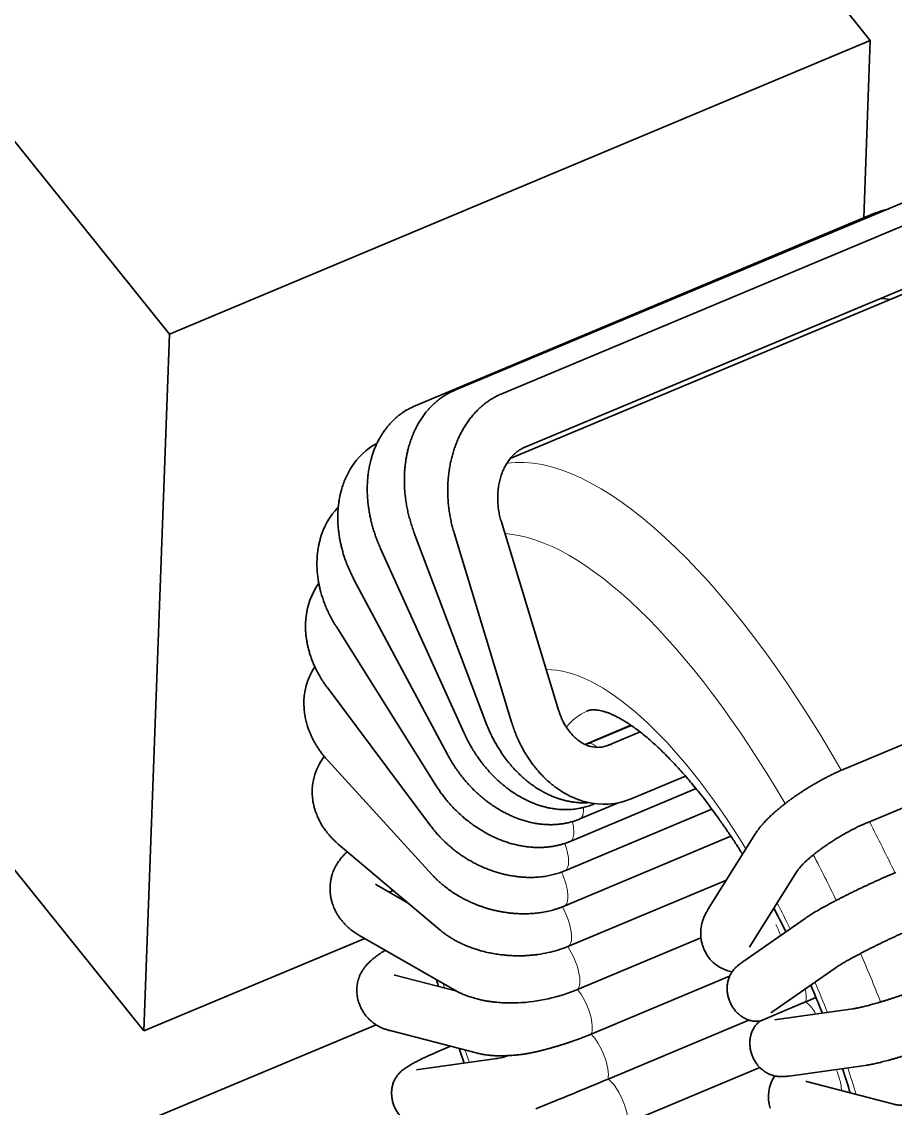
# Model space of a CAD drawing. Extents: x 23 to 417, y 3 to 294.
# Drawn here: x 358.47 to 361.466, y 131.931 to 135.656 of the extents above; entities that cross this region are included whole.
import ezdxf

# ---------------------------------------------------------------- set-up
doc = ezdxf.new("R2010")
doc.units = 0
doc.layers.get('0').update_dxf_attribs({"lineweight": 13})

# ---------------------------------------------------------------- blocks, each defined once
blk = doc.blocks.new('BLOCK4697')
at = {"color": 7, "lineweight": 35, "ltscale": 0.167404}
for p, q in [((1.797, 6.277), (5.994, 1.06)), ((-10.225, 1.246), (-6.028, -3.972)), ((-10.663, -10.7), (-6.466, -15.917))]:
    blk.add_line(p, q, dxfattribs=at)
at = {"color": 7, "lineweight": 35, "ltscale": 0.325814}
blk.add_line((5.994, 1.06), (-6.028, -3.972), dxfattribs=at)
at = {"color": 7, "lineweight": 35, "ltscale": 0.076075}
blk.add_line((5.994, 1.06), (5.883, -1.981), dxfattribs=at)
at = {"color": 7, "lineweight": 35, "ltscale": 0.214107}
for p, q in [((-1.134, -4.936), (6.767, -1.63)), ((-0.328, -4.995), (7.572, -1.689)), ((-1.816, -5.203), (6.085, -1.897)), ((0.058, -5.918), (7.958, -2.612)), ((13.454, -8.119), (5.554, -11.425)), ((13.841, -9.041), (5.94, -12.348))]:
    blk.add_line(p, q, dxfattribs=at)
at = {"color": 7, "lineweight": 35, "ltscale": 0.184161}
blk.add_line((-0.185, -6.108), (6.61, -3.264), dxfattribs=at)
at = {"color": 7, "lineweight": 35, "ltscale": 0.298843}
blk.add_line((-6.028, -3.972), (-6.466, -15.917), dxfattribs=at)
at = {"color": 7, "lineweight": 35, "ltscale": 0.08475}
for p, q in [((0.647, -10.418), (-0.34, -7.175)), ((-0.159, -10.624), (-1.146, -7.381))]:
    blk.add_line(p, q, dxfattribs=at)
at = {"color": 7, "lineweight": 35, "ltscale": 0.087151}
blk.add_line((-0.602, -10.628), (-1.834, -7.367), dxfattribs=at)
at = {"color": 7, "lineweight": 35, "ltscale": 0.087266}
blk.add_line((-0.972, -10.814), (-2.412, -7.634), dxfattribs=at)
at = {"color": 7, "lineweight": 35, "ltscale": 0.08509}
blk.add_line((-1.259, -11.18), (-2.863, -8.177), dxfattribs=at)
at = {"color": 7, "lineweight": 35, "ltscale": 0.080717}
blk.add_line((-1.452, -11.716), (-3.171, -8.982), dxfattribs=at)
at = {"color": 7, "lineweight": 35, "ltscale": 0.074348}
blk.add_line((-1.542, -12.409), (-3.324, -10.027), dxfattribs=at)
at = {"color": 7, "lineweight": 35, "ltscale": 0.021339}
blk.add_line((1.887, -10.678), (1.1, -11.007), dxfattribs=at)
at = {"color": 7, "lineweight": 35, "ltscale": 0.020044}
blk.add_line((1.894, -10.683), (1.154, -10.993), dxfattribs=at)
at = {"color": 7, "lineweight": 35, "ltscale": 0.014639}
blk.add_line((2.045, -10.792), (1.504, -11.018), dxfattribs=at)
at = {"color": 7, "lineweight": 13, "ltscale": 0.000441148}
blk.add_line((1.171, -10.988), (1.154, -10.993), dxfattribs=at)
at = {"color": 7, "lineweight": 35, "ltscale": 0.001282}
blk.add_line((1.154, -10.993), (1.106, -11.01), dxfattribs=at)
at = {"color": 7, "lineweight": 35, "ltscale": 0.066307}
blk.add_line((-1.523, -13.24), (-3.313, -11.283), dxfattribs=at)
at = {"color": 7, "lineweight": 35, "ltscale": 0.025315}
blk.add_line((2.825, -11.55), (1.89, -11.941), dxfattribs=at)
at = {"color": 7, "lineweight": 35, "ltscale": 0.058539}
blk.add_line((3.005, -11.765), (0.845, -12.669), dxfattribs=at)
at = {"color": 7, "lineweight": 35, "ltscale": 0.017546}
blk.add_line((1.657, -12.014), (1.01, -12.285), dxfattribs=at)
at = {"color": 7, "lineweight": 35, "ltscale": 0.000569657}
blk.add_line((1.265, -12.022), (1.244, -12.031), dxfattribs=at)
at = {"color": 7, "lineweight": 13, "ltscale": 0.000360414}
blk.add_line((1.244, -12.031), (1.256, -12.024), dxfattribs=at)
at = {"color": 7, "lineweight": 13, "ltscale": 0.00011177}
blk.add_line((1.256, -12.024), (1.26, -12.021), dxfattribs=at)
at = {"color": 7, "lineweight": 35, "ltscale": 0.068344}
blk.add_line((3.277, -12.117), (0.755, -13.172), dxfattribs=at)
at = {"color": 7, "lineweight": 35, "ltscale": 0.077526}
blk.add_line((3.603, -12.581), (0.743, -13.778), dxfattribs=at)
at = {"color": 7, "lineweight": 35, "ltscale": 0.037915}
for p, q in [((4.012, -12.552), (3.209, -13.839)), ((4.733, -13.185), (3.929, -14.472))]:
    blk.add_line(p, q, dxfattribs=at)
at = {"color": 7, "lineweight": 35, "ltscale": 0.057086}
blk.add_line((-1.388, -14.187), (-3.132, -12.714), dxfattribs=at)
at = {"color": 7, "lineweight": 35, "ltscale": 0.000524634}
blk.add_line((-2.494, -13.404), (-2.476, -13.415), dxfattribs=at)
at = {"color": 7, "lineweight": 35, "ltscale": 0.073633}
blk.add_line((3.525, -13.333), (0.808, -14.47), dxfattribs=at)
at = {"color": 7, "lineweight": 35, "ltscale": 0.015697}
blk.add_line((-1.932, -13.727), (-2.476, -13.415), dxfattribs=at)
at = {"color": 7, "lineweight": 35, "ltscale": 0.001807}
blk.add_line((-2.255, -13.542), (-2.191, -13.508), dxfattribs=at)
at = {"color": 7, "lineweight": 35, "ltscale": 0.032595}
for p, q in [((4.876, -13.988), (3.806, -14.734)), ((5.39, -14.84), (4.321, -15.585))]:
    blk.add_line(p, q, dxfattribs=at)
at = {"color": 7, "lineweight": 35, "ltscale": 0.102635}
blk.add_line((-2.679, -14.332), (-6.466, -15.917), dxfattribs=at)
at = {"color": 7, "lineweight": 35, "ltscale": 0.047446}
blk.add_line((-1.131, -15.221), (-2.777, -14.276), dxfattribs=at)
at = {"color": 7, "lineweight": 35, "ltscale": 0.057371}
blk.add_line((0.972, -15.208), (3.089, -14.322), dxfattribs=at)
at = {"color": 7, "lineweight": 35, "ltscale": 0.000307492}
blk.add_line((3.923, -14.482), (3.929, -14.472), dxfattribs=at)
at = {"color": 7, "lineweight": 35, "ltscale": 0.000308088}
for p, q in [((-2.173, -14.959), (-2.161, -14.962)), ((4.887, -16.784), (4.898, -16.787))]:
    blk.add_line(p, q, dxfattribs=at)
at = {"color": 7, "lineweight": 35, "ltscale": 0.027368}
blk.add_line((-1.101, -15.236), (-2.161, -14.962), dxfattribs=at)
at = {"color": 7, "lineweight": 35, "ltscale": 0.003048}
blk.add_line((-1.446, -15.04), (-1.411, -15.156), dxfattribs=at)
at = {"color": 7, "lineweight": 35, "ltscale": 0.064376}
blk.add_line((1.205, -15.973), (3.58, -14.979), dxfattribs=at)
at = {"color": 7, "lineweight": 35, "ltscale": 0.004773}
blk.add_line((4.886, -15.418), (5.062, -15.344), dxfattribs=at)
at = {"color": 7, "lineweight": 35, "ltscale": 0.001015}
blk.add_line((4.288, -15.61), (4.321, -15.585), dxfattribs=at)
at = {"color": 7, "lineweight": 35, "ltscale": 0.032901}
for p, q in [((5.694, -15.539), (4.391, -15.721)), ((-0.451, -16.397), (-1.754, -16.579)), ((5.908, -16.509), (4.604, -16.691))]:
    blk.add_line(p, q, dxfattribs=at)
at = {"color": 7, "lineweight": 35, "ltscale": 0.186034}
blk.add_line((-2.485, -15.811), (-9.35, -18.684), dxfattribs=at)
at = {"color": 7, "lineweight": 35, "ltscale": 0.065461}
blk.add_line((1.496, -16.742), (3.911, -15.732), dxfattribs=at)
at = {"color": 7, "lineweight": 35, "ltscale": 0.000852372}
for p, q in [((4.357, -15.725), (4.391, -15.721)), ((-1.788, -16.582), (-1.754, -16.579))]:
    blk.add_line(p, q, dxfattribs=at)
at = {"color": 7, "lineweight": 35, "ltscale": 0.038669}
for p, q in [((-0.745, -16.301), (-2.242, -15.913)), ((6.396, -17.174), (4.898, -16.787))]:
    blk.add_line(p, q, dxfattribs=at)
at = {"color": 7, "lineweight": 35, "ltscale": 0.004393}
blk.add_line((-1.368, -16.249), (-1.206, -16.181), dxfattribs=at)
at = {"color": 7, "lineweight": 35, "ltscale": 0.006648}
blk.add_line((-1.06, -16.219), (-0.97, -16.469), dxfattribs=at)
at = {"color": 7, "lineweight": 35, "ltscale": 0.061344}
blk.add_line((1.835, -17.492), (4.099, -16.545), dxfattribs=at)
at = {"color": 7, "lineweight": 35}
for centre, radius, start, end in [((6.55, -3.017), 1.213, 101.6055, 112.5819), ((6.155, -4.131), 0.771, 76.6537, 88.9158), ((-1.36, -6.292), 1.18, 112.7195, 124.8944), ((-1.877, -6.907), 1.218, 118.8903, 148.3998), ((-2.213, -7.822), 1.274, 136.3303, 164.4949), ((-2.449, -8.956), 1.243, 145.0197, 175.2755), ((-2.593, -10.295), 1.129, 146.6308, 182.8714), ((1.316, -10.575), 0.482, 255.2775, 293.0166), ((-2.604, -11.818), 0.976, 141.8946, 188.503), ((1.427, -10.821), 1.212, 254.9528, 292.4869), ((-10.48, -21.732), 16.801, 26.5707, 28.1142), ((0.065, -12.684), 1.933, 287.0811, 292.5855), ((-0.003, -12.44), 2.187, 277.8573, 286.9144), ((3.727, -14.28), 0.631, 207.2401, 260.639), ((-0.211, -12.308), 3.133, 272.8744, 292.2038), ((-11.512, -22.231), 17.948, 21.6391, 23.3003), ((-0.802, -14.208), 2.217, 279.122, 284.7403), ((-10.198, -21.77), 16.555, 16.8132, 18.3303), ((-36.555, 73.936), 98.338, 291.98433, 292.76368), ((4.89, -17.047), 0.645, 146.1907, 197.7251)]:
    blk.add_arc(centre, radius, start, end, dxfattribs=at)
at = {"color": 7, "lineweight": 13}
for centre, radius, start, end in [((1.49, -11.251), 0.891, 113.4998, 142.6787), ((1.533, -11.094), 0.0807, 73.2417, 110.8959), ((0.977, -12.213), 0.0789, 294.2277, 329.9478), ((-18.424, -25.066), 27.525, 25.5197, 27.5583), ((0.797, -12.58), 0.102, 298.354, 349.7586), ((-0.392, -14.429), 1.274, 9.5174, 30.4628), ((3.177, -14.727), 1.352, 19.1399, 28.0267), ((-0.276, -15.196), 1.301, 13.2046, 33.8509), ((0.004, -15.961), 1.228, 16.3668, 37.8433), ((4.305, -15.342), 0.587, 352.6194, 14.0407), ((4.457, -15.947), 0.682, 27.8863, 51.0081), ((4.182, -17.112), 1.337, 16.9986, 23.5065), ((4.578, -17.004), 0.926, 3.729, 17.7588)]:
    blk.add_arc(centre, radius, start, end, dxfattribs=at)
for centre, major_axis, start_param, end_param in [((3.451, -15.969), (4.054, -9.686), 1.898428, 3.044513), ((2.764, -16.256), (3.668, -8.764), 1.916954, 2.962204), ((2.764, -16.256), (2.702, -6.457), 1.977621, 2.994822), ((1.347, -11.454), (0.193, -0.461), 2.438774, 3.045617), ((0.817, -11.824), (0.193, -0.461), 0.25309, 0.81813), ((0.652, -12.208), (0.193, -0.461), 0.427623, 1.155452), ((0.562, -12.711), (0.193, -0.461), 0.000063, 1.435319), ((2.764, -16.256), (3.668, -8.764), 1.713937, 1.807456), ((0.55, -13.317), (0.193, -0.461), 0.000068, 1.683463), ((2.764, -16.256), (2.702, -6.457), 1.744819, 1.81662), ((0.615, -14.008), (0.193, -0.461), 6.263304, 7.234407), ((2.764, -16.256), (3.668, -8.764), 1.513394, 1.608169), ((0.756, -14.763), (0.193, -0.461), 0.154652, 1.125755), ((2.764, -16.256), (2.702, -6.457), 1.519703, 1.599854), ((2.764, -16.256), (3.668, -8.764), 4.430485, 4.439291), ((0.968, -15.56), (0.193, -0.461), 0.329185, 1.300288), ((1.245, -16.373), (0.193, -0.461), 0.503717, 2.445924), ((2.764, -16.256), (3.668, -8.764), 4.559436, 4.583347), ((2.764, -16.256), (2.702, -6.457), 1.303798, 1.373869), ((1.579, -17.178), (0.193, -0.461), 0.67825, 2.620457)]:
    blk.add_ellipse(centre, major_axis=major_axis, ratio=0.365278, start_param=start_param, end_param=end_param, dxfattribs=at)
at = {"color": 7, "lineweight": 35}
for points, degree, knots in [([(-1.834, -7.367), (-1.845, -7.337), (-1.866, -7.277), (-1.895, -7.186), (-1.92, -7.095), (-1.942, -7.002), (-1.961, -6.909), (-1.976, -6.816), (-1.987, -6.723), (-1.994, -6.635), (-1.998, -6.553), (-1.999, -6.476), (-1.998, -6.4), (-1.994, -6.324), (-1.988, -6.249), (-1.979, -6.175), (-1.968, -6.101), (-1.955, -6.033), (-1.941, -5.97), (-1.923, -5.903), (-1.901, -5.828), (-1.872, -5.747), (-1.84, -5.668), (-1.805, -5.591), (-1.766, -5.517), (-1.723, -5.446), (-1.678, -5.379), (-1.632, -5.318), (-1.588, -5.266), (-1.545, -5.22), (-1.501, -5.176), (-1.454, -5.134), (-1.407, -5.095), (-1.357, -5.059), (-1.306, -5.025), (-1.252, -4.993), (-1.195, -4.963), (-1.154, -4.945), (-1.134, -4.936)], 3, [0, 0, 0, 0, 0.095398, 0.190737, 0.285942, 0.380939, 0.475657, 0.570023, 0.663971, 0.757433, 0.834576, 0.911305, 0.98759, 1.063398, 1.1387, 1.213472, 1.287687, 1.361328, 1.421793, 1.481844, 1.56904, 1.655314, 1.740655, 1.825067, 1.908557, 1.991147, 2.072865, 2.153753, 2.217001, 2.279793, 2.342163, 2.404145, 2.465783, 2.527119, 2.588202, 2.649085, 2.715777, 2.782366, 2.782366, 2.782366, 2.782366]), ([(-1.146, -7.381), (-1.155, -7.351), (-1.172, -7.291), (-1.194, -7.2), (-1.213, -7.108), (-1.229, -7.016), (-1.241, -6.924), (-1.249, -6.831), (-1.254, -6.739), (-1.255, -6.647), (-1.254, -6.556), (-1.248, -6.465), (-1.239, -6.375), (-1.227, -6.286), (-1.211, -6.198), (-1.192, -6.112), (-1.17, -6.027), (-1.144, -5.944), (-1.115, -5.863), (-1.083, -5.784), (-1.048, -5.707), (-1.009, -5.633), (-0.967, -5.562), (-0.923, -5.493), (-0.875, -5.427), (-0.826, -5.366), (-0.777, -5.311), (-0.727, -5.26), (-0.676, -5.213), (-0.622, -5.169), (-0.567, -5.127), (-0.51, -5.089), (-0.451, -5.054), (-0.391, -5.023), (-0.349, -5.004), (-0.328, -4.995)], 3, [0, 0, 0, 0, 0.093651, 0.18727, 0.28079, 0.374146, 0.46727, 0.560099, 0.652571, 0.744623, 0.836116, 0.927077, 1.017452, 1.107192, 1.196252, 1.28459, 1.37217, 1.45896, 1.545144, 1.63049, 1.714984, 1.798621, 1.881403, 1.963342, 2.044454, 2.124771, 2.196647, 2.267139, 2.337103, 2.406577, 2.475611, 2.544262, 2.61259, 2.680662, 2.748548, 2.748548, 2.748548, 2.748548]), ([(-2.035, -5.324), (-2.061, -5.341), (-2.11, -5.379), (-2.181, -5.441), (-2.247, -5.509), (-2.304, -5.577), (-2.35, -5.641), (-2.388, -5.698), (-2.422, -5.755), (-2.454, -5.815), (-2.483, -5.876), (-2.509, -5.939), (-2.534, -6.003), (-2.555, -6.069), (-2.573, -6.131), (-2.589, -6.199), (-2.605, -6.273), (-2.618, -6.361), (-2.628, -6.45), (-2.634, -6.54), (-2.636, -6.631), (-2.634, -6.723), (-2.628, -6.815), (-2.619, -6.902), (-2.608, -6.985), (-2.594, -7.065), (-2.576, -7.148), (-2.556, -7.231), (-2.533, -7.313), (-2.507, -7.395), (-2.478, -7.476), (-2.447, -7.556), (-2.424, -7.608), (-2.412, -7.634)], 3, [0, 0, 0, 0, 0.093115, 0.186894, 0.28148, 0.377021, 0.452053, 0.517948, 0.584401, 0.651439, 0.719081, 0.787339, 0.856221, 0.925731, 0.995866, 1.048133, 1.135789, 1.22435, 1.313794, 1.404084, 1.49518, 1.587034, 1.679591, 1.772795, 1.847721, 1.932142, 2.016943, 2.102076, 2.187488, 2.273127, 2.35894, 2.444873, 2.530871, 2.530871, 2.530871, 2.530871]), ([(-0.34, -7.175), (-0.345, -7.159), (-0.354, -7.128), (-0.365, -7.079), (-0.375, -7.031), (-0.384, -6.981), (-0.39, -6.931), (-0.395, -6.88), (-0.397, -6.83), (-0.398, -6.779), (-0.397, -6.729), (-0.394, -6.679), (-0.389, -6.629), (-0.382, -6.58), (-0.374, -6.532), (-0.363, -6.484), (-0.351, -6.438), (-0.337, -6.393), (-0.322, -6.349), (-0.304, -6.307), (-0.286, -6.266), (-0.265, -6.227), (-0.244, -6.19), (-0.221, -6.155), (-0.197, -6.122), (-0.172, -6.091), (-0.148, -6.064), (-0.124, -6.039), (-0.099, -6.017), (-0.074, -5.996), (-0.049, -5.977), (-0.023, -5.959), (0.004, -5.944), (0.03, -5.93), (0.049, -5.922), (0.058, -5.918)], 3, [0, 0, 0, 0, 0.049033, 0.098566, 0.14851, 0.198776, 0.249272, 0.299908, 0.350589, 0.401223, 0.451675, 0.5019, 0.551811, 0.601324, 0.650358, 0.698837, 0.74669, 0.793849, 0.840367, 0.886073, 0.930918, 0.974863, 1.017874, 1.059927, 1.101005, 1.141098, 1.176453, 1.210658, 1.244089, 1.276776, 1.308743, 1.340019, 1.370642, 1.400649, 1.430085, 1.430085, 1.430085, 1.430085]), ([(-2.915, -6.269), (-2.933, -6.297), (-2.966, -6.356), (-3.011, -6.448), (-3.049, -6.545), (-3.076, -6.631), (-3.095, -6.704), (-3.11, -6.772), (-3.123, -6.851), (-3.134, -6.941), (-3.14, -7.032), (-3.142, -7.122), (-3.139, -7.211), (-3.133, -7.299), (-3.123, -7.387), (-3.11, -7.471), (-3.094, -7.551), (-3.077, -7.625), (-3.057, -7.7), (-3.032, -7.784), (-2.999, -7.878), (-2.958, -7.979), (-2.913, -8.08), (-2.88, -8.145), (-2.863, -8.177)], 3, [0, 0, 0, 0, 0.101025, 0.203389, 0.307169, 0.4124, 0.47274, 0.533546, 0.622705, 0.712824, 0.803871, 0.895799, 0.983254, 1.071405, 1.160209, 1.249614, 1.326157, 1.403059, 1.480284, 1.557788, 1.667061, 1.776706, 1.886621, 1.996695, 1.996695, 1.996695, 1.996695]), ([(-3.44, -7.482), (-3.447, -7.505), (-3.459, -7.551), (-3.475, -7.629), (-3.488, -7.718), (-3.497, -7.814), (-3.499, -7.91), (-3.496, -8.004), (-3.488, -8.1), (-3.477, -8.183), (-3.464, -8.256), (-3.45, -8.324), (-3.431, -8.399), (-3.406, -8.482), (-3.378, -8.563), (-3.346, -8.646), (-3.308, -8.731), (-3.266, -8.817), (-3.22, -8.901), (-3.188, -8.955), (-3.171, -8.982)], 3, [0, 0, 0, 0, 0.071015, 0.142708, 0.240197, 0.338833, 0.432624, 0.527338, 0.622913, 0.719273, 0.781138, 0.843266, 0.928671, 1.014493, 1.100678, 1.187167, 1.282369, 1.377807, 1.47342, 1.569142, 1.569142, 1.569142, 1.569142]), ([(-3.688, -8.853), (-3.69, -8.875), (-3.693, -8.918), (-3.694, -8.983), (-3.693, -9.049), (-3.688, -9.117), (-3.68, -9.189), (-3.668, -9.262), (-3.653, -9.335), (-3.634, -9.409), (-3.612, -9.483), (-3.585, -9.557), (-3.556, -9.63), (-3.521, -9.707), (-3.479, -9.787), (-3.432, -9.869), (-3.38, -9.95), (-3.343, -10.002), (-3.324, -10.027)], 3, [0, 0, 0, 0, 0.064766, 0.130049, 0.195783, 0.261953, 0.335862, 0.410222, 0.484989, 0.560102, 0.638413, 0.716995, 0.795815, 0.874822, 0.97018, 1.065692, 1.161308, 1.256977, 1.256977, 1.256977, 1.256977]), ([(-3.72, -10.352), (-3.719, -10.384), (-3.714, -10.45), (-3.699, -10.543), (-3.678, -10.633), (-3.658, -10.7), (-3.639, -10.756), (-3.622, -10.801), (-3.599, -10.854), (-3.574, -10.906), (-3.546, -10.96), (-3.514, -11.016), (-3.477, -11.074), (-3.439, -11.129), (-3.398, -11.183), (-3.357, -11.234), (-3.328, -11.267), (-3.313, -11.283)], 3, [0, 0, 0, 0, 0.097728, 0.196333, 0.284847, 0.373753, 0.404561, 0.46217, 0.519834, 0.57753, 0.635229, 0.703146, 0.771019, 0.838837, 0.906582, 0.972064, 1.037474, 1.037474, 1.037474, 1.037474]), ([(1.193, -11.041), (1.181, -11.038), (1.156, -11.03), (1.12, -11.017), (1.084, -11), (1.051, -10.982), (1.019, -10.962), (0.988, -10.941), (0.957, -10.916), (0.926, -10.888), (0.898, -10.861), (0.872, -10.833), (0.849, -10.806), (0.827, -10.778), (0.805, -10.748), (0.784, -10.717), (0.764, -10.686), (0.745, -10.653), (0.725, -10.615), (0.704, -10.571), (0.683, -10.522), (0.664, -10.471), (0.653, -10.436), (0.647, -10.418)], 3, [0, 0, 0, 0, 0.0381685, 0.0770198, 0.1167092, 0.1574077, 0.1902293, 0.2290633, 0.2690467, 0.3102284, 0.3526796, 0.3874377, 0.4230442, 0.4594867, 0.4967627, 0.5333023, 0.570584, 0.6085861, 0.6472979, 0.6998554, 0.7535192, 0.8081751, 0.8637159, 0.8637159, 0.8637159, 0.8637159]), ([(3.802, -12.888), (3.767, -12.833), (3.697, -12.723), (3.588, -12.557), (3.474, -12.392), (3.367, -12.239), (3.267, -12.103), (3.177, -11.983), (3.087, -11.867), (2.997, -11.755), (2.907, -11.647), (2.819, -11.543), (2.728, -11.44), (2.633, -11.337), (2.533, -11.233), (2.432, -11.132), (2.334, -11.038), (2.238, -10.952), (2.144, -10.872), (2.053, -10.799), (1.965, -10.732), (1.881, -10.672), (1.799, -10.619), (1.722, -10.573), (1.649, -10.534), (1.581, -10.5), (1.517, -10.473), (1.459, -10.452), (1.405, -10.436), (1.356, -10.424), (1.311, -10.417), (1.272, -10.413), (1.237, -10.413), (1.207, -10.415), (1.18, -10.419), (1.156, -10.426), (1.142, -10.431), (1.134, -10.434)], 3, [0, 0, 0, 0, 0.196773, 0.390146, 0.597416, 0.798066, 0.95149, 1.101823, 1.248944, 1.39272, 1.533012, 1.669705, 1.802654, 1.942293, 2.092437, 2.234212, 2.369979, 2.499553, 2.622758, 2.739447, 2.849459, 2.953342, 3.050584, 3.140696, 3.223694, 3.299589, 3.368472, 3.430491, 3.485878, 3.537041, 3.582215, 3.62147, 3.655609, 3.685491, 3.712094, 3.736469, 3.759744, 3.759744, 3.759744, 3.759744]), ([(1.165, -12.004), (1.138, -12.006), (1.086, -12.008), (1.006, -12.006), (0.932, -12), (0.863, -11.99), (0.799, -11.978), (0.736, -11.963), (0.672, -11.944), (0.608, -11.923), (0.546, -11.898), (0.483, -11.871), (0.421, -11.841), (0.36, -11.808), (0.295, -11.77), (0.227, -11.725), (0.155, -11.673), (0.085, -11.617), (0.017, -11.558), (-0.049, -11.495), (-0.113, -11.429), (-0.175, -11.359), (-0.238, -11.282), (-0.295, -11.205), (-0.347, -11.129), (-0.39, -11.062), (-0.431, -10.993), (-0.469, -10.922), (-0.506, -10.851), (-0.54, -10.778), (-0.572, -10.703), (-0.592, -10.653), (-0.602, -10.628)], 3, [0, 0, 0, 0, 0.078947, 0.15849, 0.238911, 0.302756, 0.36709, 0.432763, 0.499014, 0.565854, 0.633295, 0.701347, 0.770016, 0.839303, 0.9092, 0.99676, 1.085365, 1.174855, 1.265197, 1.356348, 1.448259, 1.540878, 1.634147, 1.749207, 1.828742, 1.908594, 1.988723, 2.069088, 2.149644, 2.230347, 2.311151, 2.392012, 2.392012, 2.392012, 2.392012]), ([(1.112, -11.992), (1.08, -11.984), (1.016, -11.965), (0.922, -11.929), (0.829, -11.886), (0.745, -11.84), (0.665, -11.79), (0.589, -11.737), (0.513, -11.677), (0.439, -11.612), (0.373, -11.547), (0.314, -11.483), (0.262, -11.422), (0.211, -11.359), (0.164, -11.294), (0.119, -11.227), (0.077, -11.16), (0.037, -11.091), (-0.004, -11.013), (-0.047, -10.925), (-0.089, -10.827), (-0.126, -10.726), (-0.149, -10.658), (-0.159, -10.624)], 3, [0, 0, 0, 0, 0.099457, 0.200223, 0.302362, 0.405899, 0.488299, 0.584543, 0.681892, 0.780314, 0.879751, 0.959772, 1.04036, 1.121485, 1.203105, 1.281852, 1.360978, 1.440442, 1.520197, 1.626849, 1.733847, 1.841098, 1.9485, 1.9485, 1.9485, 1.9485]), ([(1.244, -12.031), (1.214, -12.043), (1.155, -12.066), (1.076, -12.088), (1.01, -12.102), (0.956, -12.111), (0.903, -12.118), (0.848, -12.123), (0.793, -12.125), (0.738, -12.125), (0.683, -12.122), (0.621, -12.117), (0.553, -12.108), (0.481, -12.095), (0.41, -12.079), (0.339, -12.058), (0.269, -12.035), (0.199, -12.008), (0.13, -11.978), (0.061, -11.945), (-0.014, -11.904), (-0.095, -11.855), (-0.17, -11.804), (-0.233, -11.759), (-0.283, -11.719), (-0.332, -11.678), (-0.381, -11.636), (-0.428, -11.591), (-0.474, -11.546), (-0.52, -11.498), (-0.57, -11.443), (-0.625, -11.378), (-0.683, -11.304), (-0.738, -11.228), (-0.791, -11.149), (-0.841, -11.068), (-0.888, -10.985), (-0.932, -10.901), (-0.959, -10.843), (-0.972, -10.814)], 3, [0, 0, 0, 0, 0.095435, 0.191142, 0.24498, 0.298997, 0.353235, 0.407726, 0.462498, 0.51758, 0.572995, 0.628762, 0.704884, 0.776929, 0.84964, 0.923048, 0.997171, 1.072018, 1.147595, 1.2239, 1.300927, 1.40414, 1.508559, 1.571912, 1.635664, 1.699807, 1.764326, 1.829202, 1.894418, 1.959953, 2.025787, 2.11931, 2.213323, 2.30776, 2.402552, 2.497628, 2.592915, 2.688339, 2.783826, 2.783826, 2.783826, 2.783826]), ([(1.01, -12.285), (0.989, -12.294), (0.946, -12.31), (0.881, -12.331), (0.814, -12.349), (0.745, -12.363), (0.676, -12.373), (0.606, -12.38), (0.535, -12.383), (0.463, -12.382), (0.389, -12.378), (0.312, -12.37), (0.232, -12.357), (0.153, -12.34), (0.073, -12.319), (-0.006, -12.294), (-0.084, -12.265), (-0.162, -12.232), (-0.24, -12.196), (-0.317, -12.155), (-0.392, -12.111), (-0.467, -12.064), (-0.54, -12.013), (-0.612, -11.959), (-0.682, -11.901), (-0.75, -11.841), (-0.817, -11.777), (-0.881, -11.711), (-0.943, -11.642), (-1.002, -11.57), (-1.059, -11.497), (-1.114, -11.42), (-1.165, -11.342), (-1.214, -11.262), (-1.245, -11.207), (-1.259, -11.18)], 3, [0, 0, 0, 0, 0.067464, 0.1366, 0.205992, 0.275712, 0.345825, 0.416391, 0.487464, 0.559091, 0.631313, 0.710923, 0.79132, 0.872534, 0.954582, 1.037476, 1.121219, 1.205805, 1.291222, 1.378155, 1.465889, 1.554393, 1.64363, 1.733558, 1.824132, 1.915302, 2.007014, 2.099272, 2.191958, 2.285009, 2.378361, 2.47195, 2.565709, 2.659569, 2.753464, 2.753464, 2.753464, 2.753464]), ([(4.012, -12.552), (4.023, -12.535), (4.046, -12.501), (4.083, -12.451), (4.122, -12.402), (4.168, -12.35), (4.222, -12.293), (4.276, -12.24), (4.325, -12.194), (4.368, -12.156), (4.413, -12.118), (4.459, -12.079), (4.507, -12.042), (4.556, -12.004), (4.606, -11.966), (4.657, -11.929), (4.709, -11.892), (4.763, -11.856), (4.817, -11.82), (4.872, -11.784), (4.928, -11.75), (4.984, -11.715), (5.041, -11.682), (5.098, -11.649), (5.155, -11.618), (5.212, -11.587), (5.27, -11.557), (5.327, -11.528), (5.384, -11.501), (5.441, -11.474), (5.498, -11.449), (5.535, -11.433), (5.554, -11.425)], 3, [0, 0, 0, 0, 0.06141, 0.123005, 0.18541, 0.249038, 0.33332, 0.42041, 0.47686, 0.534467, 0.593202, 0.65302, 0.71386, 0.77565, 0.838308, 0.901745, 0.965785, 1.030403, 1.095491, 1.160938, 1.226632, 1.292457, 1.358297, 1.424039, 1.489572, 1.554776, 1.619535, 1.683739, 1.747283, 1.810066, 1.871991, 1.932975, 1.932975, 1.932975, 1.932975]), ([(0.845, -12.669), (0.825, -12.678), (0.785, -12.693), (0.724, -12.714), (0.661, -12.731), (0.597, -12.745), (0.532, -12.757), (0.467, -12.765), (0.4, -12.771), (0.326, -12.774), (0.247, -12.773), (0.164, -12.767), (0.085, -12.758), (0.005, -12.746), (-0.075, -12.729), (-0.154, -12.709), (-0.234, -12.685), (-0.313, -12.657), (-0.392, -12.626), (-0.469, -12.592), (-0.546, -12.554), (-0.622, -12.513), (-0.697, -12.468), (-0.77, -12.421), (-0.842, -12.37), (-0.913, -12.317), (-0.985, -12.258), (-1.057, -12.193), (-1.131, -12.122), (-1.201, -12.047), (-1.263, -11.976), (-1.317, -11.908), (-1.365, -11.846), (-1.41, -11.782), (-1.438, -11.738), (-1.452, -11.716)], 3, [0, 0, 0, 0, 0.064511, 0.129244, 0.194258, 0.259601, 0.325317, 0.391445, 0.458019, 0.525067, 0.615087, 0.694319, 0.774281, 0.854988, 0.936448, 1.018661, 1.101618, 1.185309, 1.269713, 1.354736, 1.440421, 1.526735, 1.613644, 1.701108, 1.789086, 1.877535, 1.966409, 2.068162, 2.170333, 2.272847, 2.37563, 2.453925, 2.532297, 2.61071, 2.68913, 2.68913, 2.68913, 2.68913]), ([(-3.569, -11.962), (-3.566, -11.986), (-3.557, -12.034), (-3.541, -12.099), (-3.523, -12.158), (-3.505, -12.205), (-3.483, -12.259), (-3.454, -12.319), (-3.413, -12.393), (-3.364, -12.466), (-3.316, -12.528), (-3.273, -12.578), (-3.236, -12.618), (-3.197, -12.656), (-3.163, -12.688), (-3.141, -12.707), (-3.132, -12.714)], 3, [0, 0, 0, 0, 0.0722628, 0.144882, 0.2011215, 0.2573917, 0.2957605, 0.3769095, 0.4577078, 0.5487031, 0.6389986, 0.6935119, 0.7477891, 0.8018078, 0.8556106, 0.8888235, 0.8888235, 0.8888235, 0.8888235]), ([(0.755, -13.172), (0.726, -13.184), (0.667, -13.207), (0.577, -13.234), (0.483, -13.256), (0.402, -13.27), (0.334, -13.278), (0.28, -13.283), (0.224, -13.286), (0.162, -13.287), (0.091, -13.286), (0.013, -13.281), (-0.065, -13.273), (-0.143, -13.262), (-0.222, -13.248), (-0.301, -13.23), (-0.379, -13.209), (-0.457, -13.185), (-0.534, -13.158), (-0.611, -13.128), (-0.687, -13.095), (-0.762, -13.059), (-0.836, -13.02), (-0.909, -12.978), (-0.981, -12.933), (-1.051, -12.885), (-1.12, -12.835), (-1.187, -12.781), (-1.252, -12.725), (-1.315, -12.667), (-1.375, -12.606), (-1.434, -12.543), (-1.489, -12.477), (-1.525, -12.432), (-1.542, -12.409)], 3, [0, 0, 0, 0, 0.094062, 0.188817, 0.284385, 0.380847, 0.435426, 0.490311, 0.545515, 0.601038, 0.678485, 0.756552, 0.835239, 0.914535, 0.994424, 1.074886, 1.155898, 1.237434, 1.319532, 1.402093, 1.485084, 1.568472, 1.652222, 1.736301, 1.820672, 1.905305, 1.990728, 2.076352, 2.162142, 2.248071, 2.334108, 2.420226, 2.506396, 2.592588, 2.592588, 2.592588, 2.592588]), ([(4.733, -13.185), (4.736, -13.18), (4.744, -13.168), (4.759, -13.149), (4.778, -13.125), (4.805, -13.094), (4.839, -13.058), (4.876, -13.021), (4.912, -12.988), (4.945, -12.96), (4.979, -12.93), (5.016, -12.9), (5.054, -12.869), (5.094, -12.838), (5.136, -12.807), (5.179, -12.776), (5.223, -12.745), (5.268, -12.714), (5.314, -12.683), (5.361, -12.653), (5.409, -12.623), (5.458, -12.594), (5.506, -12.565), (5.555, -12.537), (5.605, -12.51), (5.654, -12.483), (5.703, -12.458), (5.751, -12.434), (5.8, -12.41), (5.847, -12.388), (5.894, -12.367), (5.925, -12.354), (5.94, -12.348)], 3, [0, 0, 0, 0, 0.018121, 0.04314, 0.074163, 0.110521, 0.164299, 0.224975, 0.2664, 0.310023, 0.355654, 0.403118, 0.452238, 0.50285, 0.554786, 0.607884, 0.661917, 0.716786, 0.772332, 0.828395, 0.884815, 0.941433, 0.998091, 1.054627, 1.110902, 1.166736, 1.221975, 1.27646, 1.330033, 1.382533, 1.433803, 1.483676, 1.483676, 1.483676, 1.483676]), ([(-3.252, -13.662), (-3.257, -13.644), (-3.264, -13.608), (-3.27, -13.553), (-3.274, -13.498), (-3.273, -13.442), (-3.269, -13.385), (-3.26, -13.327), (-3.247, -13.271), (-3.232, -13.22), (-3.215, -13.175), (-3.196, -13.132), (-3.168, -13.078), (-3.132, -13.02), (-3.091, -12.965), (-3.054, -12.921), (-3.017, -12.882), (-2.991, -12.857), (-2.978, -12.845)], 3, [0, 0, 0, 0, 0.0552564, 0.110124, 0.165821, 0.2208978, 0.2783506, 0.3349755, 0.396574, 0.4513677, 0.4961913, 0.5398837, 0.5921589, 0.6790713, 0.7438516, 0.7978999, 0.8517953, 0.9056918, 0.9056918, 0.9056918, 0.9056918]), ([(4.876, -13.988), (4.885, -13.982), (4.905, -13.968), (4.936, -13.948), (4.969, -13.927), (5.003, -13.906), (5.039, -13.884), (5.077, -13.862), (5.117, -13.839), (5.158, -13.815), (5.202, -13.791), (5.246, -13.766), (5.293, -13.741), (5.34, -13.716), (5.39, -13.69), (5.44, -13.664), (5.492, -13.637), (5.544, -13.611), (5.598, -13.584), (5.652, -13.557), (5.707, -13.53), (5.763, -13.503), (5.819, -13.476), (5.875, -13.449), (5.932, -13.423), (5.988, -13.397), (6.045, -13.371), (6.101, -13.345), (6.157, -13.32), (6.213, -13.295), (6.268, -13.271), (6.322, -13.247), (6.376, -13.225), (6.411, -13.21), (6.429, -13.202)], 3, [0, 0, 0, 0, 0.035256, 0.072068, 0.11061, 0.15098, 0.193219, 0.237336, 0.283308, 0.33109, 0.380543, 0.431663, 0.484363, 0.538547, 0.59411, 0.650941, 0.708924, 0.767931, 0.827844, 0.888525, 0.94984, 1.011674, 1.073868, 1.136299, 1.198819, 1.261291, 1.323583, 1.385541, 1.447049, 1.507944, 1.568115, 1.627425, 1.685745, 1.742956, 1.742956, 1.742956, 1.742956]), ([(0.743, -13.778), (0.727, -13.785), (0.695, -13.798), (0.646, -13.816), (0.596, -13.832), (0.533, -13.85), (0.455, -13.869), (0.364, -13.886), (0.271, -13.899), (0.183, -13.906), (0.101, -13.91), (0.026, -13.91), (-0.05, -13.908), (-0.127, -13.903), (-0.203, -13.895), (-0.28, -13.885), (-0.356, -13.871), (-0.426, -13.857), (-0.489, -13.842), (-0.545, -13.827), (-0.601, -13.81), (-0.657, -13.792), (-0.712, -13.772), (-0.767, -13.752), (-0.822, -13.729), (-0.882, -13.702), (-0.948, -13.67), (-1.027, -13.629), (-1.11, -13.58), (-1.198, -13.523), (-1.283, -13.461), (-1.351, -13.405), (-1.405, -13.358), (-1.445, -13.32), (-1.485, -13.28), (-1.51, -13.254), (-1.523, -13.24)], 3, [0, 0, 0, 0, 0.051812, 0.103883, 0.156235, 0.208873, 0.30106, 0.394153, 0.488149, 0.583025, 0.658142, 0.733752, 0.809826, 0.886332, 0.963234, 1.040495, 1.118077, 1.195941, 1.254179, 1.312537, 1.371, 1.429553, 1.488183, 1.546877, 1.605623, 1.664418, 1.745274, 1.826179, 1.930836, 2.035529, 2.140259, 2.245047, 2.300428, 2.35584, 2.411284, 2.466767, 2.466767, 2.466767, 2.466767]), ([(-3.252, -13.662), (-3.248, -13.679), (-3.239, -13.714), (-3.219, -13.775), (-3.198, -13.826), (-3.173, -13.876), (-3.151, -13.916), (-3.12, -13.966), (-3.084, -14.014), (-3.043, -14.063), (-2.998, -14.111), (-2.944, -14.161), (-2.883, -14.209), (-2.825, -14.247), (-2.789, -14.269), (-2.777, -14.276)], 3, [0, 0, 0, 0, 0.0535829, 0.1072663, 0.1942431, 0.2171343, 0.2747643, 0.3318259, 0.3936602, 0.4545468, 0.523773, 0.5916934, 0.6746763, 0.7561586, 0.799727, 0.799727, 0.799727, 0.799727]), ([(3.166, -14.569), (3.154, -14.545), (3.131, -14.496), (3.111, -14.436), (3.098, -14.383), (3.089, -14.328), (3.083, -14.253), (3.086, -14.18), (3.095, -14.12), (3.106, -14.071), (3.12, -14.022), (3.137, -13.977), (3.154, -13.939), (3.17, -13.906), (3.187, -13.875), (3.2, -13.853), (3.207, -13.841), (3.209, -13.839)], 3, [0, 0, 0, 0, 0.0807868, 0.1621075, 0.189309, 0.24446, 0.3285236, 0.4158475, 0.4636586, 0.509652, 0.5648183, 0.6175828, 0.654193, 0.6901464, 0.7254227, 0.7603081, 0.7681077, 0.7681077, 0.7681077, 0.7681077]), ([(5.39, -14.84), (5.396, -14.836), (5.41, -14.827), (5.431, -14.813), (5.455, -14.797), (5.483, -14.78), (5.513, -14.762), (5.545, -14.743), (5.58, -14.723), (5.616, -14.702), (5.655, -14.681), (5.696, -14.658), (5.739, -14.635), (5.783, -14.612), (5.829, -14.587), (5.876, -14.563), (5.925, -14.538), (5.974, -14.513), (6.025, -14.487), (6.077, -14.462), (6.129, -14.436), (6.182, -14.411), (6.235, -14.385), (6.289, -14.359), (6.343, -14.334), (6.397, -14.309), (6.451, -14.284), (6.505, -14.26), (6.558, -14.236), (6.611, -14.212), (6.663, -14.19), (6.715, -14.167), (6.765, -14.146), (6.798, -14.132), (6.815, -14.125)], 3, [0, 0, 0, 0, 0.02205, 0.047756, 0.076793, 0.108904, 0.143869, 0.181502, 0.221633, 0.264102, 0.308686, 0.355301, 0.403801, 0.454043, 0.50588, 0.559169, 0.613764, 0.669523, 0.726273, 0.783889, 0.842222, 0.901101, 0.960397, 1.019942, 1.079591, 1.139189, 1.198579, 1.257621, 1.316141, 1.374016, 1.431072, 1.487167, 1.542153, 1.595877, 1.595877, 1.595877, 1.595877]), ([(0.296, -14.607), (0.286, -14.608), (0.252, -14.613), (0.194, -14.619), (0.121, -14.625), (0.049, -14.629), (-0.025, -14.63), (-0.098, -14.63), (-0.172, -14.627), (-0.245, -14.622), (-0.311, -14.615), (-0.371, -14.608), (-0.423, -14.6), (-0.475, -14.592), (-0.526, -14.582), (-0.578, -14.571), (-0.629, -14.559), (-0.679, -14.546), (-0.739, -14.528), (-0.808, -14.506), (-0.886, -14.478), (-0.962, -14.447), (-1.037, -14.413), (-1.109, -14.376), (-1.175, -14.338), (-1.234, -14.301), (-1.287, -14.265), (-1.338, -14.227), (-1.371, -14.201), (-1.388, -14.187)], 3, [0, 0, 0, 0, 0.030233, 0.102594, 0.175305, 0.24831, 0.321552, 0.39497, 0.468507, 0.542104, 0.615706, 0.668493, 0.721237, 0.773921, 0.826531, 0.87905, 0.931468, 0.983775, 1.035969, 1.118699, 1.201113, 1.283325, 1.365257, 1.446964, 1.528527, 1.592229, 1.655959, 1.719769, 1.783722, 1.783722, 1.783722, 1.783722]), ([(-2.784, -15.419), (-2.792, -15.391), (-2.806, -15.336), (-2.815, -15.251), (-2.814, -15.167), (-2.803, -15.097), (-2.789, -15.041), (-2.775, -14.997), (-2.756, -14.952), (-2.731, -14.905), (-2.703, -14.86), (-2.674, -14.82), (-2.648, -14.788), (-2.621, -14.76), (-2.593, -14.731), (-2.558, -14.699), (-2.517, -14.665), (-2.472, -14.631), (-2.422, -14.596), (-2.373, -14.564), (-2.339, -14.544), (-2.324, -14.535)], 3, [0, 0, 0, 0, 0.085105, 0.170026, 0.255902, 0.336829, 0.382344, 0.427063, 0.477226, 0.527154, 0.588448, 0.635293, 0.674459, 0.71316, 0.75145, 0.796229, 0.85405, 0.910446, 0.967781, 1.035478, 1.087102, 1.087102, 1.087102, 1.087102]), ([(3.591, -15.432), (3.582, -15.411), (3.565, -15.368), (3.547, -15.301), (3.538, -15.233), (3.537, -15.165), (3.542, -15.111), (3.551, -15.067), (3.562, -15.025), (3.582, -14.971), (3.611, -14.92), (3.639, -14.882), (3.661, -14.855), (3.683, -14.832), (3.704, -14.813), (3.725, -14.795), (3.748, -14.776), (3.775, -14.756), (3.796, -14.741), (3.806, -14.734)], 3, [0, 0, 0, 0, 0.0694446, 0.1386362, 0.2072848, 0.2751539, 0.3421345, 0.3694711, 0.4083801, 0.4743907, 0.5419029, 0.5817176, 0.6166546, 0.6475092, 0.6757549, 0.7024572, 0.7284283, 0.7659959, 0.8043393, 0.8043393, 0.8043393, 0.8043393]), ([(5.694, -15.539), (5.701, -15.538), (5.716, -15.536), (5.74, -15.532), (5.768, -15.527), (5.798, -15.52), (5.832, -15.513), (5.868, -15.504), (5.906, -15.495), (5.947, -15.485), (5.99, -15.473), (6.034, -15.461), (6.08, -15.448), (6.128, -15.434), (6.178, -15.42), (6.228, -15.404), (6.28, -15.388), (6.333, -15.371), (6.386, -15.354), (6.441, -15.336), (6.496, -15.318), (6.551, -15.299), (6.607, -15.279), (6.663, -15.26), (6.719, -15.24), (6.774, -15.219), (6.83, -15.199), (6.884, -15.178), (6.939, -15.157), (6.992, -15.137), (7.045, -15.116), (7.097, -15.095), (7.147, -15.074), (7.18, -15.061), (7.197, -15.054)], 3, [0, 0, 0, 0, 0.020839, 0.045561, 0.073766, 0.105164, 0.139508, 0.176596, 0.216242, 0.258275, 0.30243, 0.348646, 0.396772, 0.446657, 0.498154, 0.551115, 0.605391, 0.660833, 0.717278, 0.774588, 0.832611, 0.891193, 0.950182, 1.009424, 1.068764, 1.128048, 1.187128, 1.245843, 1.304041, 1.361571, 1.418279, 1.474015, 1.528629, 1.581964, 1.581964, 1.581964, 1.581964]), ([(-0.054, -15.436), (-0.075, -15.437), (-0.116, -15.438), (-0.177, -15.439), (-0.236, -15.438), (-0.295, -15.435), (-0.354, -15.432), (-0.412, -15.427), (-0.47, -15.421), (-0.527, -15.414), (-0.587, -15.405), (-0.656, -15.392), (-0.732, -15.375), (-0.813, -15.354), (-0.891, -15.329), (-0.957, -15.304), (-1.01, -15.282), (-1.051, -15.263), (-1.091, -15.243), (-1.117, -15.228), (-1.131, -15.221)], 3, [0, 0, 0, 0, 0.062792, 0.122587, 0.182065, 0.241186, 0.299914, 0.358218, 0.416073, 0.473461, 0.530375, 0.598837, 0.683008, 0.766225, 0.848658, 0.930559, 0.975625, 1.020701, 1.065859, 1.111184, 1.111184, 1.111184, 1.111184]), ([(-2.784, -15.419), (-2.776, -15.445), (-2.757, -15.497), (-2.729, -15.552), (-2.7, -15.6), (-2.667, -15.647), (-2.624, -15.697), (-2.582, -15.738), (-2.546, -15.768), (-2.508, -15.797), (-2.464, -15.825), (-2.416, -15.851), (-2.361, -15.875), (-2.304, -15.896), (-2.263, -15.908), (-2.242, -15.913)], 3, [0, 0, 0, 0, 0.0825764, 0.1658065, 0.1857453, 0.2503135, 0.3369409, 0.3829129, 0.4275601, 0.4776187, 0.5258208, 0.5844396, 0.6407037, 0.7051598, 0.7680677, 0.7680677, 0.7680677, 0.7680677]), ([(3.591, -15.432), (3.601, -15.453), (3.622, -15.494), (3.661, -15.551), (3.705, -15.603), (3.755, -15.648), (3.81, -15.686), (3.868, -15.717), (3.93, -15.739), (3.986, -15.75), (4.033, -15.753), (4.066, -15.753), (4.086, -15.752), (4.094, -15.751)], 3, [0, 0, 0, 0, 0.0693269, 0.1382198, 0.2063741, 0.2736114, 0.3398422, 0.4052275, 0.4703853, 0.5370633, 0.5764336, 0.611023, 0.6360247, 0.6360247, 0.6360247, 0.6360247]), ([(4.886, -15.418), (4.776, -15.464), (4.673, -15.507), (4.584, -15.545), (4.462, -15.596), (4.365, -15.638), (4.338, -15.65), (4.308, -15.663), (4.276, -15.677), (4.27, -15.679), (4.258, -15.685), (4.245, -15.69), (4.239, -15.693), (4.224, -15.699), (4.208, -15.706), (4.199, -15.71), (4.182, -15.717), (4.162, -15.725), (4.155, -15.728), (4.143, -15.733), (4.134, -15.737), (4.13, -15.738), (4.112, -15.745), (4.103, -15.749), (4.098, -15.75), (4.095, -15.751), (4.094, -15.751)], 5, [0, 0, 0, 0, 0, 0, 1.435829, 1.435829, 1.435829, 1.974105, 1.974105, 1.974105, 2.110315, 2.110315, 2.110315, 2.246526, 2.246526, 2.246526, 2.387266, 2.387266, 2.387266, 2.457061, 2.457061, 2.457061, 2.526856, 2.526856, 2.526856, 2.794334, 2.794334, 2.794334, 2.794334, 2.794334, 2.794334]), ([(4.094, -15.751), (4.092, -15.753), (4.08, -15.764), (4.058, -15.785), (4.024, -15.823), (3.991, -15.873), (3.961, -15.935), (3.941, -15.999), (3.929, -16.065), (3.926, -16.133), (3.931, -16.202), (3.944, -16.27), (3.958, -16.315), (3.966, -16.337)], 3, [0, 0, 0, 0, 0.0099583, 0.0484583, 0.0916965, 0.1618048, 0.228873, 0.2954952, 0.362623, 0.430576, 0.4993466, 0.5688171, 0.6387161, 0.6387161, 0.6387161, 0.6387161]), ([(1.205, -15.973), (1.088, -16.022), (0.964, -16.069), (0.837, -16.114), (0.655, -16.172), (0.474, -16.222), (0.422, -16.236), (0.322, -16.261), (0.226, -16.283), (0.18, -16.293), (0.113, -16.306), (0.049, -16.316), (0.03, -16.319), (0.011, -16.321), (-0.007, -16.323)], 5, [0, 0, 0, 0, 0, 0, 1.193011, 1.193011, 1.193011, 1.672468, 1.672468, 1.672468, 2.137963, 2.137963, 2.137963, 2.36126, 2.36126, 2.36126, 2.36126, 2.36126, 2.36126]), ([(5.908, -16.509), (5.92, -16.507), (5.945, -16.504), (5.982, -16.497), (6.021, -16.49), (6.062, -16.481), (6.104, -16.472), (6.148, -16.462), (6.193, -16.45), (6.24, -16.438), (6.289, -16.426), (6.339, -16.412), (6.39, -16.397), (6.442, -16.382), (6.496, -16.366), (6.551, -16.35), (6.607, -16.332), (6.663, -16.314), (6.72, -16.296), (6.778, -16.277), (6.837, -16.257), (6.896, -16.237), (6.955, -16.216), (7.014, -16.196), (7.073, -16.174), (7.132, -16.153), (7.191, -16.131), (7.249, -16.109), (7.307, -16.087), (7.364, -16.065), (7.42, -16.043), (7.475, -16.021), (7.529, -15.999), (7.565, -15.984), (7.583, -15.976)], 3, [0, 0, 0, 0, 0.036878, 0.07507, 0.114822, 0.156265, 0.199465, 0.244451, 0.291216, 0.339727, 0.389817, 0.441526, 0.494773, 0.549468, 0.605511, 0.662795, 0.721207, 0.780627, 0.840921, 0.901972, 0.963651, 1.025826, 1.088361, 1.15112, 1.213966, 1.276764, 1.339373, 1.401661, 1.46349, 1.524726, 1.585239, 1.644901, 1.703587, 1.761184, 1.761184, 1.761184, 1.761184]), ([(-2.178, -17.194), (-2.187, -17.172), (-2.201, -17.128), (-2.214, -17.06), (-2.219, -16.991), (-2.215, -16.923), (-2.204, -16.856), (-2.184, -16.792), (-2.154, -16.731), (-2.12, -16.681), (-2.087, -16.643), (-2.059, -16.616), (-2.033, -16.593), (-2.006, -16.572), (-1.978, -16.552), (-1.95, -16.534), (-1.924, -16.518), (-1.901, -16.503), (-1.876, -16.489), (-1.851, -16.475), (-1.825, -16.461), (-1.798, -16.447), (-1.77, -16.432), (-1.737, -16.416), (-1.7, -16.397), (-1.657, -16.377), (-1.613, -16.356), (-1.567, -16.335), (-1.52, -16.314), (-1.471, -16.293), (-1.42, -16.271), (-1.386, -16.256), (-1.368, -16.249)], 3, [0, 0, 0, 0, 0.069899, 0.13937, 0.20814, 0.276093, 0.343221, 0.409843, 0.476911, 0.54702, 0.590258, 0.628758, 0.662361, 0.694048, 0.730894, 0.767729, 0.794394, 0.821636, 0.849613, 0.878425, 0.908136, 0.938796, 0.970432, 1.003041, 1.048416, 1.095546, 1.144408, 1.194944, 1.247082, 1.300738, 1.355817, 1.412212, 1.412212, 1.412212, 1.412212]), ([(-0.007, -16.323), (-0.034, -16.326), (-0.087, -16.332), (-0.166, -16.338), (-0.243, -16.342), (-0.312, -16.344), (-0.373, -16.344), (-0.421, -16.343), (-0.464, -16.341), (-0.502, -16.339), (-0.539, -16.336), (-0.575, -16.332), (-0.611, -16.327), (-0.647, -16.322), (-0.682, -16.315), (-0.715, -16.308), (-0.736, -16.303), (-0.745, -16.301)], 3, [0, 0, 0, 0, 0.0808389, 0.1599838, 0.2373036, 0.3127238, 0.366875, 0.4200232, 0.4580182, 0.4955396, 0.5326136, 0.5692904, 0.6056373, 0.6417284, 0.6776599, 0.7135501, 0.7419773, 0.7419773, 0.7419773, 0.7419773]), ([(3.966, -16.337), (3.974, -16.358), (3.993, -16.401), (4.029, -16.461), (4.071, -16.517), (4.114, -16.562), (4.149, -16.591), (4.186, -16.618), (4.23, -16.645), (4.293, -16.674), (4.352, -16.69), (4.403, -16.698), (4.442, -16.701), (4.479, -16.702), (4.515, -16.7), (4.549, -16.698), (4.579, -16.694), (4.597, -16.692), (4.604, -16.691)], 3, [0, 0, 0, 0, 0.070044, 0.1398826, 0.2092635, 0.2779978, 0.3273564, 0.3460841, 0.413739, 0.4818837, 0.5530668, 0.5969322, 0.6358771, 0.6728779, 0.707891, 0.741869, 0.7760222, 0.7975406, 0.7975406, 0.7975406, 0.7975406]), ([(6.396, -17.174), (6.398, -17.175), (6.404, -17.177), (6.415, -17.179), (6.428, -17.181), (6.443, -17.183), (6.46, -17.186), (6.479, -17.188), (6.5, -17.189), (6.522, -17.191), (6.549, -17.192), (6.582, -17.193), (6.62, -17.193), (6.66, -17.192), (6.704, -17.19), (6.749, -17.187), (6.796, -17.183), (6.845, -17.178), (6.895, -17.172), (6.946, -17.165), (6.998, -17.157), (7.051, -17.149), (7.105, -17.139), (7.159, -17.128), (7.214, -17.117), (7.268, -17.104), (7.323, -17.091), (7.378, -17.077), (7.432, -17.062), (7.485, -17.047), (7.539, -17.031), (7.591, -17.014), (7.642, -16.997), (7.692, -16.979), (7.741, -16.961), (7.789, -16.943), (7.82, -16.93), (7.835, -16.924)], 3, [0, 0, 0, 0, 0.007162, 0.018333, 0.031728, 0.047183, 0.064556, 0.083716, 0.104553, 0.126962, 0.150863, 0.185967, 0.22351, 0.264761, 0.308208, 0.353662, 0.400944, 0.449878, 0.500296, 0.552031, 0.60492, 0.658728, 0.713362, 0.768663, 0.824471, 0.880626, 0.936969, 0.99334, 1.049582, 1.105549, 1.161068, 1.215981, 1.27013, 1.323356, 1.3755, 1.426402, 1.4759, 1.4759, 1.4759, 1.4759]), ([(-2.178, -17.194), (-2.17, -17.216), (-2.151, -17.259), (-2.116, -17.319), (-2.074, -17.374), (-2.03, -17.42), (-1.995, -17.449), (-1.959, -17.476), (-1.915, -17.503), (-1.852, -17.531), (-1.793, -17.548), (-1.742, -17.556), (-1.702, -17.559), (-1.665, -17.559), (-1.63, -17.558), (-1.596, -17.555), (-1.566, -17.552), (-1.548, -17.549), (-1.54, -17.548)], 3, [0, 0, 0, 0, 0.070044, 0.1398826, 0.2092635, 0.2779978, 0.3273564, 0.3460841, 0.413739, 0.4818837, 0.5530668, 0.5969322, 0.6358771, 0.6728779, 0.707891, 0.741869, 0.7760222, 0.7975406, 0.7975406, 0.7975406, 0.7975406])]:
    blk.add_open_spline(points, degree=degree, knots=knots, dxfattribs=at)

msp = doc.modelspace()

# ---------------------------------------------------------------- block references
at = {"lineweight": 0, "xscale": 0.2, "yscale": 0.2, "zscale": 0.2}
msp.add_blockref('BLOCK4697', (360.182, 135.3796), dxfattribs=at)

doc.saveas('drawing.dxf')
